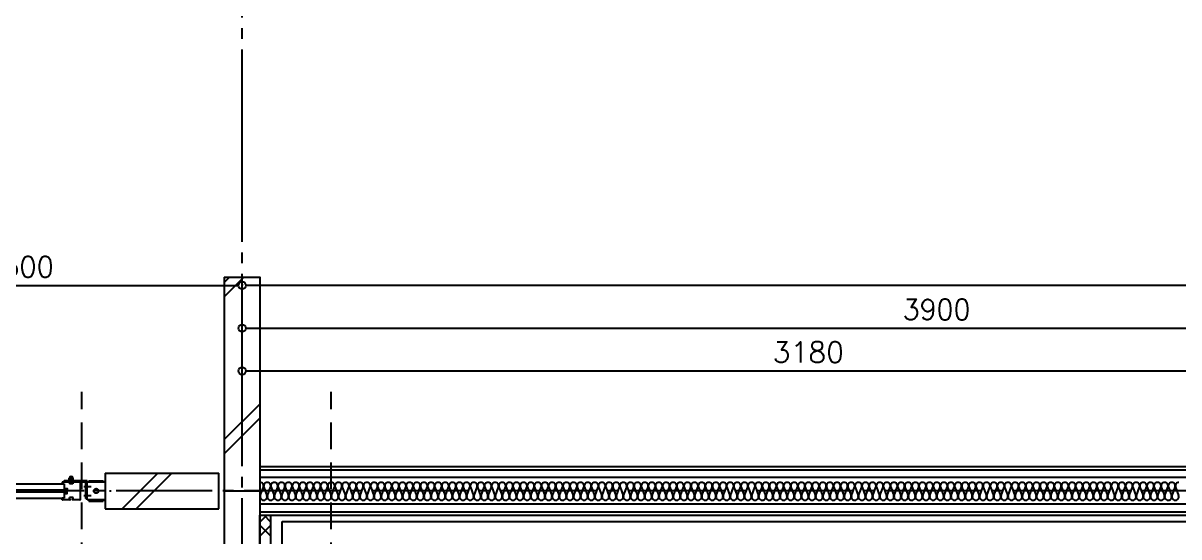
# Model space of a CAD drawing. Header units: millimetres. Extents: x 8300 to 98248, y -10383 to 40000.
# Drawn here: x 21985 to 25230, y 24621 to 26064 of the extents above; entities that cross this region are included whole.
import ezdxf
from ezdxf.enums import TextEntityAlignment as Align

# ---------------------------------------------------------------- set-up
doc = ezdxf.new("R2010")
doc.units = ezdxf.units.MM
doc.header["$LTSCALE"] = 300
for name, pattern in [('CADEWA_LINE5', [1.2, 0.9, -0.1, 0.1, -0.1]), ('CADEWA_LINE6', [2.1, 1.8, -0.1, 0.1, -0.1]), ('DASH-N', [0.375, 0.25, -0.125])]:
    doc.linetypes.add(name, pattern=pattern)
doc.layers.add('K建0_壁', color=7, linetype='CONTINUOUS')
doc.layers.add('通り芯', color=7, linetype='CONTINUOUS')
doc.styles.add('txt2', font='txt.shx', dxfattribs={"width": 1.197332, "bigfont": 'extfont2'})

msp = doc.modelspace()

# ---------------------------------------------------------------- linework, layer by layer
at = {"layer": 'K建0_壁', "color": 250, "linetype": 'Continuous', "lineweight": -3}
for p, q in [((22550, 25350), (22550, 24310)), ((22550, 25335.4), (22564.6, 25350)), ((22550, 25295.4), (22604.6, 25350)), ((21110.5, 25327.2), (22589.5, 25327.2)), ((22600, 25330.5), (22600, 25327.2)), ((22600, 25314.9), (22600, 25327.2)), ((29989.5, 25327.2), (22610.5, 25327.2)), ((22600, 25177.6), (22600, 25207.2)), ((22610.5, 25207.2), (26489.5, 25207.2)), ((22600, 24926.2), (22600, 25087.2)), ((22610.5, 25087.2), (25769.5, 25087.2)), ((22550, 24894.2), (22650, 24994.2)), ((22550, 24854.2), (22650, 24954.2)), ((22215, 24800), (22215, 24700)), ((22215, 24800), (22535, 24800)), ((22262.9, 24700), (22362.9, 24800)), ((22302.9, 24700), (22402.9, 24800)), ((22535, 24700), (22535, 24800)), ((26558.5, 24808.5), (22650, 24808.5)), ((21265, 24770), (22100, 24770)), ((22095, 24774.5), (22095, 24770.3)), ((22100, 24770.3), (22095, 24770.3)), ((22144.5, 24775), (22095.5, 24775)), ((22100, 24778), (22100, 24775.5)), ((22100, 24770.3), (22100, 24756)), ((22165, 24778.5), (22100.5, 24778.5)), ((22158.5, 24775), (22100.5, 24775)), ((22113.6, 24778.5), (22113.6, 24779.7)), ((22126.4, 24778.5), (22113.6, 24778.5)), ((22114, 24779.7), (22114, 24781.2)), ((22126, 24781.2), (22114, 24781.2)), ((22114.2, 24785.8), (22115, 24786.2)), ((22114.2, 24781.6), (22114.2, 24785.8)), ((22115, 24781.2), (22114.2, 24781.6)), ((22125, 24786.2), (22115, 24786.2)), ((22125, 24781.2), (22115, 24781.2)), ((22115, 24772), (22115, 24770)), ((22125, 24772), (22115, 24772)), ((22125, 24770), (22115, 24770)), ((22116.8, 24774.5), (22116.8, 24772)), ((22119.6, 24779.7), (22119.6, 24781.2)), ((22120.4, 24779.7), (22120.4, 24781.2)), ((22123.3, 24774.5), (22123.3, 24772)), ((22125.8, 24785.8), (22125, 24786.2)), ((22125, 24781.2), (22125.8, 24781.6)), ((22125, 24772), (22125, 24770)), ((22125.8, 24781.6), (22125.8, 24785.8)), ((22126, 24779.7), (22126, 24781.2)), ((22145, 24774.5), (22145, 24725.5)), ((22161.5, 24729), (22161.5, 24772)), ((22165, 24729), (22165, 24778.5)), ((22165, 24725), (22165, 24775)), ((22215, 24775), (22165, 24775)), ((22170, 24778.5), (22210, 24778.5)), ((22170, 24778.5), (22170, 24775)), ((22210, 24778.5), (22210, 24775)), ((22215, 24775), (22215, 24725)), ((26537.5, 24787.5), (22650, 24787.5)), ((22107, 24752.5), (21256.2, 24752.5)), ((21256.2, 24747.5), (22107, 24747.5)), ((22100, 24744), (22100, 24729.8)), ((22107, 24747.5), (22107, 24752.5)), ((22114.8, 24728), (22114.8, 24731.5)), ((22125.3, 24731.5), (22114.8, 24731.5)), ((22155.3, 24762.5), (22175.8, 24762.5)), ((22155.3, 24737.5), (22175.8, 24737.5)), ((22550, 24750), (22650, 24750)), ((22651.1, 24737.5), (22659.8, 24760.4)), ((22661.1, 24760.4), (22669.8, 24737.5)), ((22671.1, 24737.5), (22679.8, 24760.4)), ((22681.1, 24760.4), (22689.8, 24737.5)), ((22691.1, 24737.5), (22699.8, 24760.4)), ((22701.1, 24760.4), (22709.8, 24737.5)), ((22711.1, 24737.5), (22719.8, 24760.4)), ((22721.1, 24760.4), (22729.8, 24737.5)), ((22731.1, 24737.5), (22739.8, 24760.4)), ((22741.1, 24760.4), (22749.8, 24737.5)), ((22751.1, 24737.5), (22759.8, 24760.4)), ((22761.1, 24760.4), (22769.8, 24737.5)), ((22771.1, 24737.5), (22779.8, 24760.4)), ((22781.1, 24760.4), (22789.8, 24737.5)), ((22791.1, 24737.5), (22799.8, 24760.4)), ((22801.1, 24760.4), (22809.8, 24737.5)), ((22811.1, 24737.5), (22819.8, 24760.4)), ((22821.1, 24760.4), (22829.8, 24737.5)), ((22831.1, 24737.5), (22839.8, 24760.4)), ((22841.1, 24760.4), (22849.8, 24737.5)), ((22851.1, 24737.5), (22859.8, 24760.4)), ((22861.1, 24760.4), (22869.8, 24737.5)), ((22871.1, 24737.5), (22879.8, 24760.4)), ((22881.1, 24760.4), (22889.8, 24737.5)), ((22891.1, 24737.5), (22899.8, 24760.4)), ((22901.1, 24760.4), (22909.8, 24737.5)), ((22911.1, 24737.5), (22919.8, 24760.4)), ((22921.1, 24760.4), (22929.8, 24737.5)), ((22931.1, 24737.5), (22939.8, 24760.4)), ((22941.1, 24760.4), (22949.8, 24737.5)), ((22951.1, 24737.5), (22959.8, 24760.4)), ((22961.1, 24760.4), (22969.8, 24737.5)), ((22971.1, 24737.5), (22979.8, 24760.4)), ((22981.1, 24760.4), (22989.8, 24737.5)), ((22991.1, 24737.5), (22999.8, 24760.4)), ((23001.1, 24760.4), (23009.8, 24737.5)), ((23011.1, 24737.5), (23019.8, 24760.4)), ((23021.1, 24760.4), (23029.8, 24737.5)), ((23031.1, 24737.5), (23039.8, 24760.4)), ((23041.1, 24760.4), (23049.8, 24737.5)), ((23051.1, 24737.5), (23059.8, 24760.4)), ((23061.1, 24760.4), (23069.8, 24737.5)), ((23071.1, 24737.5), (23079.8, 24760.4)), ((23081.1, 24760.4), (23089.8, 24737.5)), ((23091.1, 24737.5), (23099.8, 24760.4)), ((23101.1, 24760.4), (23109.8, 24737.5)), ((23111.1, 24737.5), (23119.8, 24760.4)), ((23121.1, 24760.4), (23129.8, 24737.5)), ((23131.1, 24737.5), (23139.8, 24760.4)), ((23141.1, 24760.4), (23149.8, 24737.5)), ((23151.1, 24737.5), (23159.8, 24760.4)), ((23161.1, 24760.4), (23169.8, 24737.5)), ((23171.1, 24737.5), (23179.8, 24760.4)), ((23181.1, 24760.4), (23189.8, 24737.5)), ((23191.1, 24737.5), (23199.8, 24760.4)), ((23201.1, 24760.4), (23209.8, 24737.5)), ((23211.1, 24737.5), (23219.8, 24760.4)), ((23221.1, 24760.4), (23229.8, 24737.5)), ((23231.1, 24737.5), (23239.8, 24760.4)), ((23241.1, 24760.4), (23249.8, 24737.5)), ((23251.1, 24737.5), (23259.8, 24760.4)), ((23261.1, 24760.4), (23269.8, 24737.5)), ((23271.1, 24737.5), (23279.8, 24760.4)), ((23281.1, 24760.4), (23289.8, 24737.5)), ((23291.1, 24737.5), (23299.8, 24760.4)), ((23301.1, 24760.4), (23309.8, 24737.5)), ((23311.1, 24737.5), (23319.8, 24760.4)), ((23321.1, 24760.4), (23329.8, 24737.5)), ((23331.1, 24737.5), (23339.8, 24760.4)), ((23341.1, 24760.4), (23349.8, 24737.5)), ((23351.1, 24737.5), (23359.8, 24760.4)), ((23361.1, 24760.4), (23369.8, 24737.5)), ((23371.1, 24737.5), (23379.8, 24760.4)), ((23381.1, 24760.4), (23389.8, 24737.5)), ((23391.1, 24737.5), (23399.8, 24760.4)), ((23401.1, 24760.4), (23409.8, 24737.5)), ((23411.1, 24737.5), (23419.8, 24760.4)), ((23421.1, 24760.4), (23429.8, 24737.5)), ((23431.1, 24737.5), (23439.8, 24760.4)), ((23441.1, 24760.4), (23449.8, 24737.5)), ((23451.1, 24737.5), (23459.8, 24760.4)), ((23461.1, 24760.4), (23469.8, 24737.5)), ((23471.1, 24737.5), (23479.8, 24760.4)), ((23481.1, 24760.4), (23489.8, 24737.5)), ((23491.1, 24737.5), (23499.8, 24760.4)), ((23501.1, 24760.4), (23509.8, 24737.5)), ((23511.1, 24737.5), (23519.8, 24760.4)), ((23521.1, 24760.4), (23529.8, 24737.5)), ((23531.1, 24737.5), (23539.8, 24760.4)), ((23541.1, 24760.4), (23549.8, 24737.5)), ((23551.1, 24737.5), (23559.8, 24760.4)), ((23561.1, 24760.4), (23569.8, 24737.5)), ((23571.1, 24737.5), (23579.8, 24760.4)), ((23581.1, 24760.4), (23589.8, 24737.5)), ((23591.1, 24737.5), (23599.8, 24760.4)), ((23601.1, 24760.4), (23609.8, 24737.5)), ((23611.1, 24737.5), (23619.8, 24760.4)), ((23621.1, 24760.4), (23629.8, 24737.5)), ((23631.1, 24737.5), (23639.8, 24760.4)), ((23641.1, 24760.4), (23649.8, 24737.5)), ((23651.1, 24737.5), (23659.8, 24760.4)), ((23661.1, 24760.4), (23669.8, 24737.5)), ((23671.1, 24737.5), (23679.8, 24760.4)), ((23681.1, 24760.4), (23689.8, 24737.5)), ((23691.1, 24737.5), (23699.8, 24760.4)), ((23701.1, 24760.4), (23709.8, 24737.5)), ((23711.1, 24737.5), (23719.8, 24760.4)), ((23721.1, 24760.4), (23729.8, 24737.5)), ((23731.1, 24737.5), (23739.8, 24760.4)), ((23741.1, 24760.4), (23749.8, 24737.5)), ((23751.1, 24737.5), (23759.8, 24760.4)), ((23761.1, 24760.4), (23769.8, 24737.5)), ((23771.1, 24737.5), (23779.8, 24760.4)), ((23781.1, 24760.4), (23789.8, 24737.5)), ((23791.1, 24737.5), (23799.8, 24760.4)), ((23801.1, 24760.4), (23809.8, 24737.5)), ((23811.1, 24737.5), (23819.8, 24760.4)), ((23821.1, 24760.4), (23829.8, 24737.5)), ((23831.1, 24737.5), (23839.8, 24760.4)), ((23841.1, 24760.4), (23849.8, 24737.5)), ((23851.1, 24737.5), (23859.8, 24760.4)), ((23861.1, 24760.4), (23869.8, 24737.5)), ((23871.1, 24737.5), (23879.8, 24760.4)), ((23881.1, 24760.4), (23889.8, 24737.5)), ((23891.1, 24737.5), (23899.8, 24760.4)), ((23901.1, 24760.4), (23909.8, 24737.5)), ((23911.1, 24737.5), (23919.8, 24760.4)), ((23921.1, 24760.4), (23929.8, 24737.5)), ((23931.1, 24737.5), (23939.8, 24760.4)), ((23941.1, 24760.4), (23949.8, 24737.5)), ((23951.1, 24737.5), (23959.8, 24760.4)), ((23961.1, 24760.4), (23969.8, 24737.5)), ((23971.1, 24737.5), (23979.8, 24760.4)), ((23981.1, 24760.4), (23989.8, 24737.5)), ((23991.1, 24737.5), (23999.8, 24760.4)), ((24001.1, 24760.4), (24009.8, 24737.5)), ((24011.1, 24737.5), (24019.8, 24760.4)), ((24021.1, 24760.4), (24029.8, 24737.5)), ((24031.1, 24737.5), (24039.8, 24760.4)), ((24041.1, 24760.4), (24049.8, 24737.5)), ((24051.1, 24737.5), (24059.8, 24760.4)), ((24061.1, 24760.4), (24069.8, 24737.5)), ((24071.1, 24737.5), (24079.8, 24760.4)), ((24081.1, 24760.4), (24089.8, 24737.5)), ((24091.1, 24737.5), (24099.8, 24760.4)), ((24101.1, 24760.4), (24109.8, 24737.5)), ((24111.1, 24737.5), (24119.8, 24760.4)), ((24121.1, 24760.4), (24129.8, 24737.5)), ((24131.1, 24737.5), (24139.8, 24760.4)), ((24141.1, 24760.4), (24149.8, 24737.5)), ((24151.1, 24737.5), (24159.8, 24760.4)), ((24161.1, 24760.4), (24169.8, 24737.5)), ((24171.1, 24737.5), (24179.8, 24760.4)), ((24181.1, 24760.4), (24189.8, 24737.5)), ((24191.1, 24737.5), (24199.8, 24760.4)), ((24201.1, 24760.4), (24209.8, 24737.5)), ((24211.1, 24737.5), (24219.8, 24760.4)), ((24221.1, 24760.4), (24229.8, 24737.5)), ((24231.1, 24737.5), (24239.8, 24760.4)), ((24241.1, 24760.4), (24249.8, 24737.5)), ((24251.1, 24737.5), (24259.8, 24760.4)), ((24261.1, 24760.4), (24269.8, 24737.5)), ((24271.1, 24737.5), (24279.8, 24760.4)), ((24281.1, 24760.4), (24289.8, 24737.5)), ((24291.1, 24737.5), (24299.8, 24760.4)), ((24301.1, 24760.4), (24309.8, 24737.5)), ((24311.1, 24737.5), (24319.8, 24760.4)), ((24321.1, 24760.4), (24329.8, 24737.5)), ((24331.1, 24737.5), (24339.8, 24760.4)), ((24341.1, 24760.4), (24349.8, 24737.5)), ((24351.1, 24737.5), (24359.8, 24760.4)), ((24361.1, 24760.4), (24369.8, 24737.5)), ((24371.1, 24737.5), (24379.8, 24760.4)), ((24381.1, 24760.4), (24389.8, 24737.5)), ((24391.1, 24737.5), (24399.8, 24760.4)), ((24401.1, 24760.4), (24409.8, 24737.5)), ((24411.1, 24737.5), (24419.8, 24760.4)), ((24421.1, 24760.4), (24429.8, 24737.5)), ((24431.1, 24737.5), (24439.8, 24760.4)), ((24441.1, 24760.4), (24449.8, 24737.5)), ((24451.1, 24737.5), (24459.8, 24760.4)), ((24461.1, 24760.4), (24469.8, 24737.5)), ((24471.1, 24737.5), (24479.8, 24760.4)), ((24481.1, 24760.4), (24489.8, 24737.5)), ((24491.1, 24737.5), (24499.8, 24760.4)), ((24501.1, 24760.4), (24509.8, 24737.5)), ((24511.1, 24737.5), (24519.8, 24760.4)), ((24521.1, 24760.4), (24529.8, 24737.5)), ((24531.1, 24737.5), (24539.8, 24760.4)), ((24541.1, 24760.4), (24549.8, 24737.5)), ((24551.1, 24737.5), (24559.8, 24760.4)), ((24561.1, 24760.4), (24569.8, 24737.5)), ((24571.1, 24737.5), (24579.8, 24760.4)), ((24581.1, 24760.4), (24589.8, 24737.5)), ((24591.1, 24737.5), (24599.8, 24760.4)), ((24601.1, 24760.4), (24609.8, 24737.5)), ((24611.1, 24737.5), (24619.8, 24760.4)), ((24621.1, 24760.4), (24629.8, 24737.5)), ((24631.1, 24737.5), (24639.8, 24760.4)), ((24641.1, 24760.4), (24649.8, 24737.5)), ((24651.1, 24737.5), (24659.8, 24760.4)), ((24661.1, 24760.4), (24669.8, 24737.5)), ((24671.1, 24737.5), (24679.8, 24760.4)), ((24681.1, 24760.4), (24689.8, 24737.5)), ((24691.1, 24737.5), (24699.8, 24760.4)), ((24701.1, 24760.4), (24709.8, 24737.5)), ((24711.1, 24737.5), (24719.8, 24760.4)), ((24721.1, 24760.4), (24729.8, 24737.5)), ((24731.1, 24737.5), (24739.8, 24760.4)), ((24741.1, 24760.4), (24749.8, 24737.5)), ((24751.1, 24737.5), (24759.8, 24760.4)), ((24761.1, 24760.4), (24769.8, 24737.5)), ((24771.1, 24737.5), (24779.8, 24760.4)), ((24781.1, 24760.4), (24789.8, 24737.5)), ((24791.1, 24737.5), (24799.8, 24760.4)), ((24801.1, 24760.4), (24809.8, 24737.5)), ((24811.1, 24737.5), (24819.8, 24760.4)), ((24821.1, 24760.4), (24829.8, 24737.5)), ((24831.1, 24737.5), (24839.8, 24760.4)), ((24841.1, 24760.4), (24849.8, 24737.5)), ((24851.1, 24737.5), (24859.8, 24760.4)), ((24861.1, 24760.4), (24869.8, 24737.5)), ((24871.1, 24737.5), (24879.8, 24760.4)), ((24881.1, 24760.4), (24889.8, 24737.5)), ((24891.1, 24737.5), (24899.8, 24760.4)), ((24901.1, 24760.4), (24909.8, 24737.5)), ((24911.1, 24737.5), (24919.8, 24760.4)), ((24921.1, 24760.4), (24929.8, 24737.5)), ((24931.1, 24737.5), (24939.8, 24760.4)), ((24941.1, 24760.4), (24949.8, 24737.5)), ((24951.1, 24737.5), (24959.8, 24760.4)), ((24961.1, 24760.4), (24969.8, 24737.5)), ((24971.1, 24737.5), (24979.8, 24760.4)), ((24981.1, 24760.4), (24989.8, 24737.5)), ((24991.1, 24737.5), (24999.8, 24760.4)), ((25001.1, 24760.4), (25009.8, 24737.5)), ((25011.1, 24737.5), (25019.8, 24760.4)), ((25021.1, 24760.4), (25029.8, 24737.5)), ((25031.1, 24737.5), (25039.8, 24760.4)), ((25041.1, 24760.4), (25049.8, 24737.5)), ((25051.1, 24737.5), (25059.8, 24760.4)), ((25061.1, 24760.4), (25069.8, 24737.5)), ((25071.1, 24737.5), (25079.8, 24760.4)), ((25081.1, 24760.4), (25089.8, 24737.5)), ((25091.1, 24737.5), (25099.8, 24760.4)), ((25101.1, 24760.4), (25109.8, 24737.5)), ((25111.1, 24737.5), (25119.8, 24760.4)), ((25121.1, 24760.4), (25129.8, 24737.5)), ((25131.1, 24737.5), (25139.8, 24760.4)), ((25141.1, 24760.4), (25149.8, 24737.5)), ((25151.1, 24737.5), (25159.8, 24760.4)), ((25161.1, 24760.4), (25169.8, 24737.5)), ((25171.1, 24737.5), (25179.8, 24760.4)), ((25181.1, 24760.4), (25189.8, 24737.5)), ((25191.1, 24737.5), (25199.8, 24760.4)), ((25201.1, 24760.4), (25209.8, 24737.5)), ((25211.1, 24737.5), (25219.8, 24760.4)), ((25221.1, 24760.4), (25229.8, 24737.5)), ((21265, 24730), (22100, 24730)), ((22100, 24729.8), (22095, 24729.8)), ((22095, 24725.5), (22095, 24729.8)), ((22116.3, 24725), (22095.5, 24725)), ((22116.8, 24728), (22114.8, 24728)), ((22116.8, 24725.5), (22116.8, 24728)), ((22123.3, 24725.5), (22123.3, 24728)), ((22144.5, 24725), (22123.8, 24725)), ((22164.5, 24728.5), (22162, 24728.5)), ((22215, 24725), (22165, 24725)), ((22170, 24725), (22170, 24721.5)), ((22170, 24721.5), (22210, 24721.5)), ((22210, 24725), (22210, 24721.5)), ((22215, 24700), (22535, 24700)), ((26462.5, 24712.5), (22650, 24712.5)), ((22650, 24691.5), (26441.5, 24691.5)), ((22650, 24662.4), (22669.6, 24682)), ((22680, 24663.5), (22661.5, 24682)), ((22680, 24624), (22650, 24654)), ((22650, 24622.9), (22680, 24652.9)), ((22712.5, 24664.5), (25802.5, 24664.5)), ((22712.5, 24295), (22712.5, 24664.5))]:
    msp.add_line(p, q, dxfattribs=at)
at = {"layer": 'K建0_壁', "color": 250, "linetype": 'DASH-N', "lineweight": -3}
for p, q in [((22150, 22505), (22150, 25028.7)), ((22850, 22505), (22850, 25028.7))]:
    msp.add_line(p, q, dxfattribs=at)
at = {"layer": 'K建0_壁', "color": 250, "linetype": 'Continuous', "lineweight": -3, "ltscale": 0.3}
for p, q in [((26568, 24818), (22650, 24818)), ((22650, 24682), (26432, 24682))]:
    msp.add_line(p, q, dxfattribs=at)
at = {"layer": 'K建0_壁', "color": 250, "linetype": 'CADEWA_LINE5', "lineweight": -3}
msp.add_line((31156, 24750), (19860, 24750), dxfattribs=at)
at = {"layer": 'K建0_壁', "color": 250, "linetype": 'Continuous', "lineweight": -3}
for points in [[(22550, 25350), (22650, 25350), (22650, 24310)], [(22126.4, 24778.5), (22126.4, 24779.7), (22113.6, 24779.7)], [(22100, 24756), (22101.2, 24756), (22101.2, 24757), (22108.8, 24757), (22108.8, 24750.3)], [(22100, 24744), (22101.2, 24744), (22101.2, 24743), (22108.8, 24743), (22108.8, 24749.7)], [(22123.3, 24728), (22125.3, 24728), (22125.3, 24731.5)]]:
    msp.add_lwpolyline(points, dxfattribs=at)
msp.add_lwpolyline([(22680, 24295), (22650, 24295), (22650, 24682), (22680, 24682)], close=True, dxfattribs=at)
for centre, radius in [((22600, 25327.2), 10.5), ((22600, 25327.2), 10.5), ((22600, 25207.2), 10.5), ((22600, 25087.2), 10.5), ((22190, 24750), 6.49), ((22230, 24750), 0.542)]:
    msp.add_circle(centre, radius, dxfattribs=at)
for centre, radius, start, end in [((22095.5, 24774.5), 0.5, 90, 180), ((22100.5, 24778), 0.5, 90, 180), ((22100.5, 24775.5), 0.5, 180, 270), ((22100.5, 24775.5), 0.5, 180, 270), ((22115, 24786.7), 0.5, 269.9996, 354.2605), ((22120, 24786.2), 4.5, 5.7388, 174.2605), ((22116.3, 24774.5), 0.5, 0, 90), ((22123.8, 24774.5), 0.5, 90, 180), ((22125, 24786.7), 0.5, 185.7388, 269.9996), ((22144.5, 24774.5), 0.5, 0, 90), ((22158.5, 24772), 3, 0, 90), ((22650.4, 24764), 10, 339.2034, 90), ((22670.4, 24764), 10, 90, 200.7966), ((22670.4, 24764), 10, 339.2034, 90), ((22690.4, 24764), 10, 90, 200.7966), ((22690.4, 24764), 10, 339.2034, 90), ((22710.4, 24764), 10, 90, 200.7966), ((22710.4, 24764), 10, 339.2034, 90), ((22730.4, 24764), 10, 90, 200.7966), ((22730.4, 24764), 10, 339.2034, 90), ((22750.4, 24764), 10, 90, 200.7966), ((22750.4, 24764), 10, 339.2034, 90), ((22770.4, 24764), 10, 90, 200.7966), ((22770.4, 24764), 10, 339.2034, 90), ((22790.4, 24764), 10, 90, 200.7966), ((22790.4, 24764), 10, 339.2034, 90), ((22810.4, 24764), 10, 90, 200.7966), ((22810.4, 24764), 10, 339.2034, 90), ((22830.4, 24764), 10, 90, 200.7966), ((22830.4, 24764), 10, 339.2034, 90), ((22850.4, 24764), 10, 90, 200.7966), ((22850.4, 24764), 10, 339.2034, 90), ((22870.4, 24764), 10, 90, 200.7966), ((22870.4, 24764), 10, 339.2034, 90), ((22890.4, 24764), 10, 90, 200.7966), ((22890.4, 24764), 10, 339.2034, 90), ((22910.4, 24764), 10, 90, 200.7966), ((22910.4, 24764), 10, 339.2034, 90), ((22930.4, 24764), 10, 90, 200.7966), ((22930.4, 24764), 10, 339.2034, 90), ((22950.4, 24764), 10, 90, 200.7966), ((22950.4, 24764), 10, 339.2034, 90), ((22970.4, 24764), 10, 90, 200.7966), ((22970.4, 24764), 10, 339.2034, 90), ((22990.4, 24764), 10, 90, 200.7966), ((22990.4, 24764), 10, 339.2034, 90), ((23010.4, 24764), 10, 90, 200.7966), ((23010.4, 24764), 10, 339.2034, 90), ((23030.4, 24764), 10, 90, 200.7966), ((23030.4, 24764), 10, 339.2034, 90), ((23050.4, 24764), 10, 90, 200.7966), ((23050.4, 24764), 10, 339.2034, 90), ((23070.4, 24764), 10, 90, 200.7966), ((23070.4, 24764), 10, 339.2034, 90), ((23090.4, 24764), 10, 90, 200.7966), ((23090.4, 24764), 10, 339.2034, 90), ((23110.4, 24764), 10, 90, 200.7966), ((23110.4, 24764), 10, 339.2034, 90), ((23130.4, 24764), 10, 90, 200.7966), ((23130.4, 24764), 10, 339.2034, 90), ((23150.4, 24764), 10, 90, 200.7966), ((23150.4, 24764), 10, 339.2034, 90), ((23170.4, 24764), 10, 90, 200.7966), ((23170.4, 24764), 10, 339.2034, 90), ((23190.4, 24764), 10, 90, 200.7966), ((23190.4, 24764), 10, 339.2034, 90), ((23210.4, 24764), 10, 90, 200.7966), ((23210.4, 24764), 10, 339.2034, 90), ((23230.4, 24764), 10, 90, 200.7966), ((23230.4, 24764), 10, 339.2034, 90), ((23250.4, 24764), 10, 90, 200.7966), ((23250.4, 24764), 10, 339.2034, 90), ((23270.4, 24764), 10, 90, 200.7966), ((23270.4, 24764), 10, 339.2034, 90), ((23290.4, 24764), 10, 90, 200.7966), ((23290.4, 24764), 10, 339.2034, 90), ((23310.4, 24764), 10, 90, 200.7966), ((23310.4, 24764), 10, 339.2034, 90), ((23330.4, 24764), 10, 90, 200.7966), ((23330.4, 24764), 10, 339.2034, 90), ((23350.4, 24764), 10, 90, 200.7966), ((23350.4, 24764), 10, 339.2034, 90), ((23370.4, 24764), 10, 90, 200.7966), ((23370.4, 24764), 10, 339.2034, 90), ((23390.4, 24764), 10, 90, 200.7966), ((23390.4, 24764), 10, 339.2034, 90), ((23410.4, 24764), 10, 90, 200.7966), ((23410.4, 24764), 10, 339.2034, 90), ((23430.4, 24764), 10, 90, 200.7966), ((23430.4, 24764), 10, 339.2034, 90), ((23450.4, 24764), 10, 90, 200.7966), ((23450.4, 24764), 10, 339.2034, 90), ((23470.4, 24764), 10, 90, 200.7966), ((23470.4, 24764), 10, 339.2034, 90), ((23490.4, 24764), 10, 90, 200.7966), ((23490.4, 24764), 10, 339.2034, 90), ((23510.4, 24764), 10, 90, 200.7966), ((23510.4, 24764), 10, 339.2034, 90), ((23530.4, 24764), 10, 90, 200.7966), ((23530.4, 24764), 10, 339.2034, 90), ((23550.4, 24764), 10, 90, 200.7966), ((23550.4, 24764), 10, 339.2034, 90), ((23570.4, 24764), 10, 90, 200.7966), ((23570.4, 24764), 10, 339.2034, 90), ((23590.4, 24764), 10, 90, 200.7966), ((23590.4, 24764), 10, 339.2034, 90), ((23610.4, 24764), 10, 90, 200.7966), ((23610.4, 24764), 10, 339.2034, 90), ((23630.4, 24764), 10, 90, 200.7966), ((23630.4, 24764), 10, 339.2034, 90), ((23650.4, 24764), 10, 90, 200.7966), ((23650.4, 24764), 10, 339.2034, 90), ((23670.4, 24764), 10, 90, 200.7966), ((23670.4, 24764), 10, 339.2034, 90), ((23690.4, 24764), 10, 90, 200.7966), ((23690.4, 24764), 10, 339.2034, 90), ((23710.4, 24764), 10, 90, 200.7966), ((23710.4, 24764), 10, 339.2034, 90), ((23730.4, 24764), 10, 90, 200.7966), ((23730.4, 24764), 10, 339.2034, 90), ((23750.4, 24764), 10, 90, 200.7966), ((23750.4, 24764), 10, 339.2034, 90), ((23770.4, 24764), 10, 90, 200.7966), ((23770.4, 24764), 10, 339.2034, 90), ((23790.4, 24764), 10, 90, 200.7966), ((23790.4, 24764), 10, 339.2034, 90), ((23810.4, 24764), 10, 90, 200.7966), ((23810.4, 24764), 10, 339.2034, 90), ((23830.4, 24764), 10, 90, 200.7966), ((23830.4, 24764), 10, 339.2034, 90), ((23850.4, 24764), 10, 90, 200.7966), ((23850.4, 24764), 10, 339.2034, 90), ((23870.4, 24764), 10, 90, 200.7966), ((23870.4, 24764), 10, 339.2034, 90), ((23890.4, 24764), 10, 90, 200.7966), ((23890.4, 24764), 10, 339.2034, 90), ((23910.4, 24764), 10, 90, 200.7966), ((23910.4, 24764), 10, 339.2034, 90), ((23930.4, 24764), 10, 90, 200.7966), ((23930.4, 24764), 10, 339.2034, 90), ((23950.4, 24764), 10, 90, 200.7966), ((23950.4, 24764), 10, 339.2034, 90), ((23970.4, 24764), 10, 90, 200.7966), ((23970.4, 24764), 10, 339.2034, 90), ((23990.4, 24764), 10, 90, 200.7966), ((23990.4, 24764), 10, 339.2034, 90), ((24010.4, 24764), 10, 90, 200.7966), ((24010.4, 24764), 10, 339.2034, 90), ((24030.4, 24764), 10, 90, 200.7966), ((24030.4, 24764), 10, 339.2034, 90), ((24050.4, 24764), 10, 90, 200.7966), ((24050.4, 24764), 10, 339.2034, 90), ((24070.4, 24764), 10, 90, 200.7966), ((24070.4, 24764), 10, 339.2034, 90), ((24090.4, 24764), 10, 90, 200.7966), ((24090.4, 24764), 10, 339.2034, 90), ((24110.4, 24764), 10, 90, 200.7966), ((24110.4, 24764), 10, 339.2034, 90), ((24130.4, 24764), 10, 90, 200.7966), ((24130.4, 24764), 10, 339.2034, 90), ((24150.4, 24764), 10, 90, 200.7966), ((24150.4, 24764), 10, 339.2034, 90), ((24170.4, 24764), 10, 90, 200.7966), ((24170.4, 24764), 10, 339.2034, 90), ((24190.4, 24764), 10, 90, 200.7966), ((24190.4, 24764), 10, 339.2034, 90), ((24210.4, 24764), 10, 90, 200.7966), ((24210.4, 24764), 10, 339.2034, 90), ((24230.4, 24764), 10, 90, 200.7966), ((24230.4, 24764), 10, 339.2034, 90), ((24250.4, 24764), 10, 90, 200.7966), ((24250.4, 24764), 10, 339.2034, 90), ((24270.4, 24764), 10, 90, 200.7966), ((24270.4, 24764), 10, 339.2034, 90), ((24290.4, 24764), 10, 90, 200.7966), ((24290.4, 24764), 10, 339.2034, 90), ((24310.4, 24764), 10, 90, 200.7966), ((24310.4, 24764), 10, 339.2034, 90), ((24330.4, 24764), 10, 90, 200.7966), ((24330.4, 24764), 10, 339.2034, 90), ((24350.4, 24764), 10, 90, 200.7966), ((24350.4, 24764), 10, 339.2034, 90), ((24370.4, 24764), 10, 90, 200.7966), ((24370.4, 24764), 10, 339.2034, 90), ((24390.4, 24764), 10, 90, 200.7966), ((24390.4, 24764), 10, 339.2034, 90), ((24410.4, 24764), 10, 90, 200.7966), ((24410.4, 24764), 10, 339.2034, 90), ((24430.4, 24764), 10, 90, 200.7966), ((24430.4, 24764), 10, 339.2034, 90), ((24450.4, 24764), 10, 90, 200.7966), ((24450.4, 24764), 10, 339.2034, 90), ((24470.4, 24764), 10, 90, 200.7966), ((24470.4, 24764), 10, 339.2034, 90), ((24490.4, 24764), 10, 90, 200.7966), ((24490.4, 24764), 10, 339.2034, 90), ((24510.4, 24764), 10, 90, 200.7966), ((24510.4, 24764), 10, 339.2034, 90), ((24530.4, 24764), 10, 90, 200.7966), ((24530.4, 24764), 10, 339.2034, 90), ((24550.4, 24764), 10, 90, 200.7966), ((24550.4, 24764), 10, 339.2034, 90), ((24570.4, 24764), 10, 90, 200.7966), ((24570.4, 24764), 10, 339.2034, 90), ((24590.4, 24764), 10, 90, 200.7966), ((24590.4, 24764), 10, 339.2034, 90), ((24610.4, 24764), 10, 90, 200.7966), ((24610.4, 24764), 10, 339.2034, 90), ((24630.4, 24764), 10, 90, 200.7966), ((24630.4, 24764), 10, 339.2034, 90), ((24650.4, 24764), 10, 90, 200.7966), ((24650.4, 24764), 10, 339.2034, 90), ((24670.4, 24764), 10, 90, 200.7966), ((24670.4, 24764), 10, 339.2034, 90), ((24690.4, 24764), 10, 90, 200.7966), ((24690.4, 24764), 10, 339.2034, 90), ((24710.4, 24764), 10, 90, 200.7966), ((24710.4, 24764), 10, 339.2034, 90), ((24730.4, 24764), 10, 90, 200.7966), ((24730.4, 24764), 10, 339.2034, 90), ((24750.4, 24764), 10, 90, 200.7966), ((24750.4, 24764), 10, 339.2034, 90), ((24770.4, 24764), 10, 90, 200.7966), ((24770.4, 24764), 10, 339.2034, 90), ((24790.4, 24764), 10, 90, 200.7966), ((24790.4, 24764), 10, 339.2034, 90), ((24810.4, 24764), 10, 90, 200.7966), ((24810.4, 24764), 10, 339.2034, 90), ((24830.4, 24764), 10, 90, 200.7966), ((24830.4, 24764), 10, 339.2034, 90), ((24850.4, 24764), 10, 90, 200.7966), ((24850.4, 24764), 10, 339.2034, 90), ((24870.4, 24764), 10, 90, 200.7966), ((24870.4, 24764), 10, 339.2034, 90), ((24890.4, 24764), 10, 90, 200.7966), ((24890.4, 24764), 10, 339.2034, 90), ((24910.4, 24764), 10, 90, 200.7966), ((24910.4, 24764), 10, 339.2034, 90), ((24930.4, 24764), 10, 90, 200.7966), ((24930.4, 24764), 10, 339.2034, 90), ((24950.4, 24764), 10, 90, 200.7966), ((24950.4, 24764), 10, 339.2034, 90), ((24970.4, 24764), 10, 90, 200.7966), ((24970.4, 24764), 10, 339.2034, 90), ((24990.4, 24764), 10, 90, 200.7966), ((24990.4, 24764), 10, 339.2034, 90), ((25010.4, 24764), 10, 90, 200.7966), ((25010.4, 24764), 10, 339.2034, 90), ((25030.4, 24764), 10, 90, 200.7966), ((25030.4, 24764), 10, 339.2034, 90), ((25050.4, 24764), 10, 90, 200.7966), ((25050.4, 24764), 10, 339.2034, 90), ((25070.4, 24764), 10, 90, 200.7966), ((25070.4, 24764), 10, 339.2034, 90), ((25090.4, 24764), 10, 90, 200.7966), ((25090.4, 24764), 10, 339.2034, 90), ((25110.4, 24764), 10, 90, 200.7966), ((25110.4, 24764), 10, 339.2034, 90), ((25130.4, 24764), 10, 90, 200.7966), ((25130.4, 24764), 10, 339.2034, 90), ((25150.4, 24764), 10, 90, 200.7966), ((25150.4, 24764), 10, 339.2034, 90), ((25170.4, 24764), 10, 90, 200.7966), ((25170.4, 24764), 10, 339.2034, 90), ((25190.4, 24764), 10, 90, 200.7966), ((25190.4, 24764), 10, 339.2034, 90), ((25210.4, 24764), 10, 90, 200.7966), ((25210.4, 24764), 10, 339.2034, 90), ((25230.4, 24764), 10, 90, 200.7966), ((22108.8, 24750), 0.3, 270, 90), ((22660.4, 24734), 10, 159.2034, 20.7966), ((22680.4, 24734), 10, 159.2034, 20.7966), ((22700.4, 24734), 10, 159.2034, 20.7966), ((22720.4, 24734), 10, 159.2034, 20.7966), ((22740.4, 24734), 10, 159.2034, 20.7966), ((22760.4, 24734), 10, 159.2034, 20.7966), ((22780.4, 24734), 10, 159.2034, 20.7966), ((22800.4, 24734), 10, 159.2034, 20.7966), ((22820.4, 24734), 10, 159.2034, 20.7966), ((22840.4, 24734), 10, 159.2034, 20.7966), ((22860.4, 24734), 10, 159.2034, 20.7966), ((22880.4, 24734), 10, 159.2034, 20.7966), ((22900.4, 24734), 10, 159.2034, 20.7966), ((22920.4, 24734), 10, 159.2034, 20.7966), ((22940.4, 24734), 10, 159.2034, 20.7966), ((22960.4, 24734), 10, 159.2034, 20.7966), ((22980.4, 24734), 10, 159.2034, 20.7966), ((23000.4, 24734), 10, 159.2034, 20.7966), ((23020.4, 24734), 10, 159.2034, 20.7966), ((23040.4, 24734), 10, 159.2034, 20.7966), ((23060.4, 24734), 10, 159.2034, 20.7966), ((23080.4, 24734), 10, 159.2034, 20.7966), ((23100.4, 24734), 10, 159.2034, 20.7966), ((23120.4, 24734), 10, 159.2034, 20.7966), ((23140.4, 24734), 10, 159.2034, 20.7966), ((23160.4, 24734), 10, 159.2034, 20.7966), ((23180.4, 24734), 10, 159.2034, 20.7966), ((23200.4, 24734), 10, 159.2034, 20.7966), ((23220.4, 24734), 10, 159.2034, 20.7966), ((23240.4, 24734), 10, 159.2034, 20.7966), ((23260.4, 24734), 10, 159.2034, 20.7966), ((23280.4, 24734), 10, 159.2034, 20.7966), ((23300.4, 24734), 10, 159.2034, 20.7966), ((23320.4, 24734), 10, 159.2034, 20.7966), ((23340.4, 24734), 10, 159.2034, 20.7966), ((23360.4, 24734), 10, 159.2034, 20.7966), ((23380.4, 24734), 10, 159.2034, 20.7966), ((23400.4, 24734), 10, 159.2034, 20.7966), ((23420.4, 24734), 10, 159.2034, 20.7966), ((23440.4, 24734), 10, 159.2034, 20.7966), ((23460.4, 24734), 10, 159.2034, 20.7966), ((23480.4, 24734), 10, 159.2034, 20.7966), ((23500.4, 24734), 10, 159.2034, 20.7966), ((23520.4, 24734), 10, 159.2034, 20.7966), ((23540.4, 24734), 10, 159.2034, 20.7966), ((23560.4, 24734), 10, 159.2034, 20.7966), ((23580.4, 24734), 10, 159.2034, 20.7966), ((23600.4, 24734), 10, 159.2034, 20.7966), ((23620.4, 24734), 10, 159.2034, 20.7966), ((23640.4, 24734), 10, 159.2034, 20.7966), ((23660.4, 24734), 10, 159.2034, 20.7966), ((23680.4, 24734), 10, 159.2034, 20.7966), ((23700.4, 24734), 10, 159.2034, 20.7966), ((23720.4, 24734), 10, 159.2034, 20.7966), ((23740.4, 24734), 10, 159.2034, 20.7966), ((23760.4, 24734), 10, 159.2034, 20.7966), ((23780.4, 24734), 10, 159.2034, 20.7966), ((23800.4, 24734), 10, 159.2034, 20.7966), ((23820.4, 24734), 10, 159.2034, 20.7966), ((23840.4, 24734), 10, 159.2034, 20.7966), ((23860.4, 24734), 10, 159.2034, 20.7966), ((23880.4, 24734), 10, 159.2034, 20.7966), ((23900.4, 24734), 10, 159.2034, 20.7966), ((23920.4, 24734), 10, 159.2034, 20.7966), ((23940.4, 24734), 10, 159.2034, 20.7966), ((23960.4, 24734), 10, 159.2034, 20.7966), ((23980.4, 24734), 10, 159.2034, 20.7966), ((24000.4, 24734), 10, 159.2034, 20.7966), ((24020.4, 24734), 10, 159.2034, 20.7966), ((24040.4, 24734), 10, 159.2034, 20.7966), ((24060.4, 24734), 10, 159.2034, 20.7966), ((24080.4, 24734), 10, 159.2034, 20.7966), ((24100.4, 24734), 10, 159.2034, 20.7966), ((24120.4, 24734), 10, 159.2034, 20.7966), ((24140.4, 24734), 10, 159.2034, 20.7966), ((24160.4, 24734), 10, 159.2034, 20.7966), ((24180.4, 24734), 10, 159.2034, 20.7966), ((24200.4, 24734), 10, 159.2034, 20.7966), ((24220.4, 24734), 10, 159.2034, 20.7966), ((24240.4, 24734), 10, 159.2034, 20.7966), ((24260.4, 24734), 10, 159.2034, 20.7966), ((24280.4, 24734), 10, 159.2034, 20.7966), ((24300.4, 24734), 10, 159.2034, 20.7966), ((24320.4, 24734), 10, 159.2034, 20.7966), ((24340.4, 24734), 10, 159.2034, 20.7966), ((24360.4, 24734), 10, 159.2034, 20.7966), ((24380.4, 24734), 10, 159.2034, 20.7966), ((24400.4, 24734), 10, 159.2034, 20.7966), ((24420.4, 24734), 10, 159.2034, 20.7966), ((24440.4, 24734), 10, 159.2034, 20.7966), ((24460.4, 24734), 10, 159.2034, 20.7966), ((24480.4, 24734), 10, 159.2034, 20.7966), ((24500.4, 24734), 10, 159.2034, 20.7966), ((24520.4, 24734), 10, 159.2034, 20.7966), ((24540.4, 24734), 10, 159.2034, 20.7966), ((24560.4, 24734), 10, 159.2034, 20.7966), ((24580.4, 24734), 10, 159.2034, 20.7966), ((24600.4, 24734), 10, 159.2034, 20.7966), ((24620.4, 24734), 10, 159.2034, 20.7966), ((24640.4, 24734), 10, 159.2034, 20.7966), ((24660.4, 24734), 10, 159.2034, 20.7966), ((24680.4, 24734), 10, 159.2034, 20.7966), ((24700.4, 24734), 10, 159.2034, 20.7966), ((24720.4, 24734), 10, 159.2034, 20.7966), ((24740.4, 24734), 10, 159.2034, 20.7966), ((24760.4, 24734), 10, 159.2034, 20.7966), ((24780.4, 24734), 10, 159.2034, 20.7966), ((24800.4, 24734), 10, 159.2034, 20.7966), ((24820.4, 24734), 10, 159.2034, 20.7966), ((24840.4, 24734), 10, 159.2034, 20.7966), ((24860.4, 24734), 10, 159.2034, 20.7966), ((24880.4, 24734), 10, 159.2034, 20.7966), ((24900.4, 24734), 10, 159.2034, 20.7966), ((24920.4, 24734), 10, 159.2034, 20.7966), ((24940.4, 24734), 10, 159.2034, 20.7966), ((24960.4, 24734), 10, 159.2034, 20.7966), ((24980.4, 24734), 10, 159.2034, 20.7966), ((25000.4, 24734), 10, 159.2034, 20.7966), ((25020.4, 24734), 10, 159.2034, 20.7966), ((25040.4, 24734), 10, 159.2034, 20.7966), ((25060.4, 24734), 10, 159.2034, 20.7966), ((25080.4, 24734), 10, 159.2034, 20.7966), ((25100.4, 24734), 10, 159.2034, 20.7966), ((25120.4, 24734), 10, 159.2034, 20.7966), ((25140.4, 24734), 10, 159.2034, 20.7966), ((25160.4, 24734), 10, 159.2034, 20.7966), ((25180.4, 24734), 10, 159.2034, 20.7966), ((25200.4, 24734), 10, 159.2034, 20.7966), ((25220.4, 24734), 10, 159.2034, 20.7966), ((22095.5, 24725.5), 0.5, 180, 270), ((22116.3, 24725.5), 0.5, 270, 0), ((22123.8, 24725.5), 0.5, 180, 270), ((22144.5, 24725.5), 0.5, 270, 0), ((22162, 24729), 0.5, 180, 270), ((22164.5, 24729), 0.5, 270, 0)]:
    msp.add_arc(centre, radius, start, end, dxfattribs=at)
at = {"layer": '通り芯', "color": 96, "linetype": 'CADEWA_LINE6', "lineweight": -3}
msp.add_line((22600, -6050), (22600, 40000), dxfattribs=at)

# ---------------------------------------------------------------- texts
at = {"layer": 'K建0_壁', "color": 250, "lineweight": -3, "style": 'txt2'}
for s, width, p in [('手摺芯=1500', 0.979167, (21850, 25379.7)), ('3900', 0.9625, (24550, 25259.7)), ('3180', 1.013158, (24190, 25139.7))]:
    msp.add_text(s, height=57.6, dxfattribs=dict(at, width=width)).set_placement(p, align=Align.MIDDLE_CENTER)

doc.saveas('drawing.dxf')
